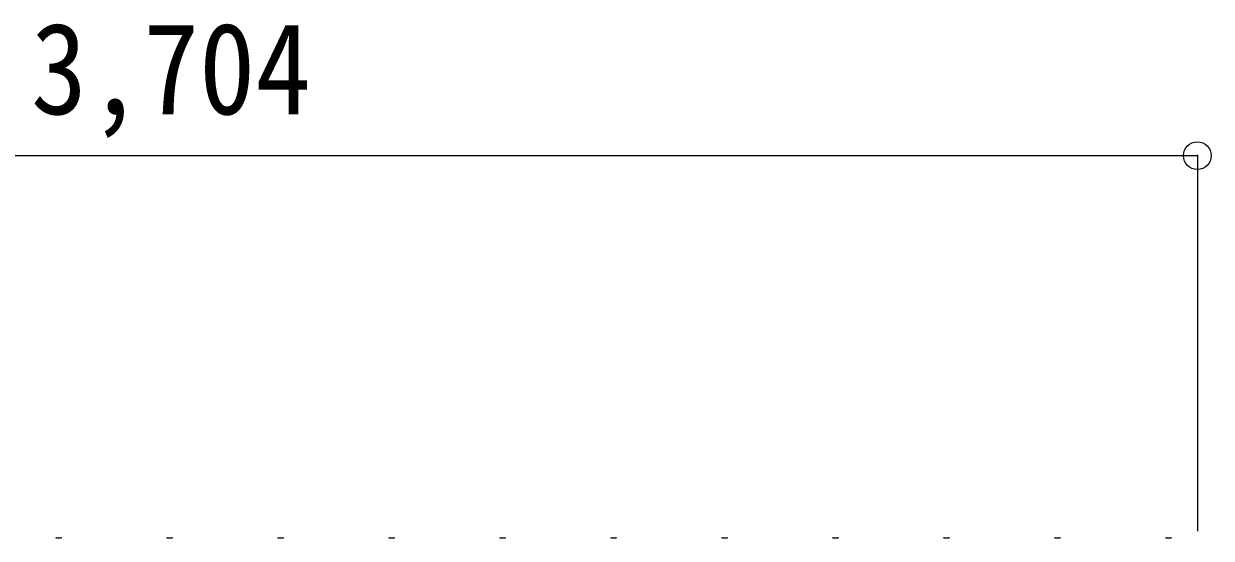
# Model space of a CAD drawing. Units: millimetres at full size, sheet at 1:50; details may follow other scales. Extents: x -14053 to 14053, y -9700 to 9700.
# Drawn here: x -6016 to -3876, y -1812 to -886 of the extents above; entities that cross this region are included whole.
import ezdxf
from ezdxf.enums import TextEntityAlignment as Align

# ---------------------------------------------------------------- set-up
doc = ezdxf.new("R2010")
doc.units = ezdxf.units.MM
doc.header["$LTSCALE"] = 50
doc.header["$PDMODE"] = 32
doc.header["$PDSIZE"] = 50
doc.layers.add('0-3_SHAPE', color=5, linetype='Continuous', lineweight=5)
doc.layers.add('0-6_PARTS1', color=6, linetype='Continuous', lineweight=9)
doc.styles.add('ＭＳ ゴシック', font='')
doc.styles.get('ＭＳ ゴシック').set_extended_font_data('MS Gothic')

msp = doc.modelspace()

# ---------------------------------------------------------------- linework, layer by layer
at = {"layer": '0-3_SHAPE'}
for p, q in [((-5956.79, -1811.28), (-5948.24, -1811.28)), ((-5756.79, -1811.28), (-5748.24, -1811.28)), ((-5556.79, -1811.28), (-5548.24, -1811.28)), ((-5356.79, -1811.28), (-5348.24, -1811.28)), ((-5156.79, -1811.28), (-5148.24, -1811.28)), ((-4956.79, -1811.28), (-4948.24, -1811.28)), ((-4756.79, -1811.28), (-4748.24, -1811.28)), ((-4556.79, -1811.28), (-4548.24, -1811.28)), ((-4356.79, -1811.28), (-4348.24, -1811.28)), ((-4156.79, -1811.28), (-4148.24, -1811.28)), ((-3956.79, -1811.28), (-3948.24, -1811.28))]:
    msp.add_line(p, q, dxfattribs=at)
for centre, start, end in [((-5956.79, -1812.28), 90, 178.60509), ((-5948.24, -1812.28), 1.39491, 90), ((-5756.79, -1812.28), 90, 178.60509), ((-5748.24, -1812.28), 1.39491, 90), ((-5556.79, -1812.28), 90, 178.60509), ((-5548.24, -1812.28), 1.39491, 90), ((-5356.79, -1812.28), 90, 178.60509), ((-5348.24, -1812.28), 1.39491, 90), ((-5156.79, -1812.28), 90, 178.60509), ((-5148.24, -1812.28), 1.39491, 90), ((-4956.79, -1812.28), 90, 178.60509), ((-4948.24, -1812.28), 1.39491, 90), ((-4756.79, -1812.28), 90, 178.60509), ((-4748.24, -1812.28), 1.39491, 90), ((-4556.79, -1812.28), 90, 178.60509), ((-4548.24, -1812.28), 1.39491, 90), ((-4356.79, -1812.28), 90, 178.60509), ((-4348.24, -1812.28), 1.39491, 90), ((-4156.79, -1812.28), 90, 178.60509), ((-4148.24, -1812.28), 1.39491, 90), ((-3956.79, -1812.28), 90, 178.60509), ((-3948.24, -1812.28), 1.39491, 90)]:
    msp.add_arc(centre, 1, start, end, dxfattribs=at)
at = {"layer": '0-6_PARTS1'}
for p, q in [((-7604.51, -1123.15), (-3900.51, -1123.15)), ((-3900.51, -1123.15), (-3900.51, -1799.27))]:
    msp.add_line(p, q, dxfattribs=at)
msp.add_point((-3900.51, -1123.15), dxfattribs=at)

# ---------------------------------------------------------------- texts
at = {"layer": '0-6_PARTS1', "color": 7, "style": 'ＭＳ ゴシック', "width": 0.9}
msp.add_text('3,704', height=165, dxfattribs=at).set_placement((-6002.51, -1098.15), align=Align.BOTTOM_LEFT)

doc.saveas('drawing.dxf')
